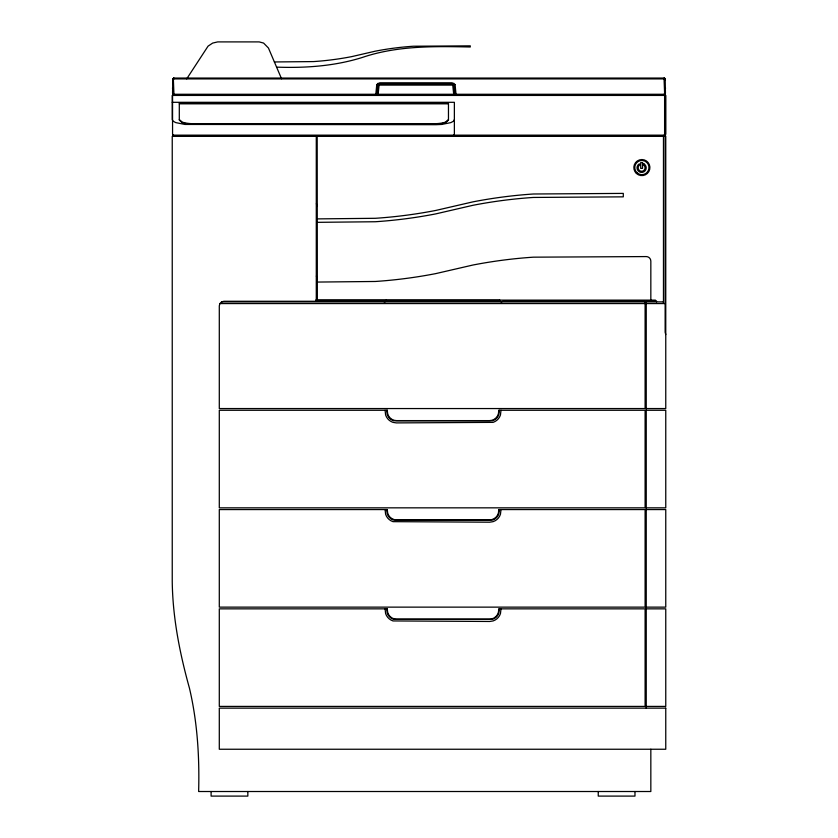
<?xml version="1.0" encoding="UTF-8"?>
<svg xmlns="http://www.w3.org/2000/svg" width="838" height="838" viewBox="0 0 838 838"><rect width="100%" height="100%" fill="white"/><g stroke="black" fill="none" stroke-linecap="round" stroke-linejoin="round"><path stroke-width="1.26" d="M172.555 88.88L172.555 87.728M172.555 80.05L173.539 78.07L174.534 78.06L663.466 78.06L664.607 78.081L664.607 78.95M385.082 301.889L382.788 301.271L223.893 301.271L221.599 301.889L219.912 303.566L219.294 305.86L219.294 408.556L645.103 408.556L645.103 301.271L503.292 301.271L500.998 301.889M456.092 95.113L455.065 84.523L452.08 82.794L379.761 82.794L376.775 84.523L375.738 95.113M498.704 301.271L499.857 300.13M663.466 303.199L663.466 136.311L665.445 135.159L665.76 134.017L665.76 95.427L172.24 95.427L172.24 119.645L173.141 121.206L175.75 122.61L184.936 124.443L436.011 124.694L441.689 124.443L450.865 122.61L453.473 121.206L454.374 119.645M379.185 84.25L378.032 95.113M664.031 95.113L664.607 93.123L664.031 78.06M664.031 136.007L664.607 134.017L664.607 95.427M173.969 78.06L173.393 80.039L173.969 95.113M453.798 83.255L453.222 84.25L378.608 84.25L378.032 83.255M448.466 119.572L445.575 122.055A14.749 3.907 0 0 1 433.424 123.731L194.343 123.731A14.749 3.907 0 0 1 182.192 122.055L179.301 119.572M186.696 78.877L208.075 46.132L212.684 43.073L217.712 41.9L259.183 41.9L263.593 43.073L268.443 48.017L281.558 78.782M378.766 84.25L377.77 86.241L377.77 93.123L376.775 95.113M376.157 95.113L377.152 93.123L377.498 84.942L379.761 83.643L452.08 83.643L454.332 84.942L454.678 93.123L455.673 95.113M664.461 95.113L665.445 93.123L665.183 78.908L172.817 78.908L172.555 93.123L173.539 95.113M664.461 136.007L665.445 134.017L665.445 95.427M455.065 84.523L454.07 85.099L377.77 85.099L376.775 84.523M452.08 136.311L453.222 136.007L454.374 134.017L454.374 102.309L172.24 102.309M173.539 78.07L173.393 78.95M274.393 61.96L313.538 61.583A307.127 307.127 0 0 0 351.761 56.617L375.225 51.191A307.127 307.127 0 0 1 413.448 46.226L470.265 45.849L470.265 46.991C434.115 46.237 396.971 45.64 362.278 57.466C334.624 66.139 305.42 68.171 276.592 67.134M665.445 87.728L665.445 88.88M172.555 94.275L665.445 94.275M173.393 95.113L664.607 95.113M179.301 103.818L448.466 103.818M172.555 135.159L665.445 135.159M173.393 136.007L664.607 136.007M316.858 218.896L375.309 218.299A485.956 485.956 0 0 0 435.781 210.443L472.925 201.864A485.956 485.956 0 0 1 533.397 193.997L623.294 193.4L623.294 196.846L533.397 197.443A485.956 485.956 0 0 0 472.925 205.3L435.781 213.889A485.956 485.956 0 0 1 375.309 221.745L316.858 222.342M316.858 282.071L375.309 281.474A485.956 485.956 0 0 0 435.781 273.607L472.925 265.028A485.956 485.956 0 0 1 533.397 257.172L646.245 256.575A4.588 4.588 0 0 1 650.833 261.163L650.833 300.13M316.282 136.311L316.282 300.13L655.431 300.13L656.573 301.889M499.28 300.276L316.858 300.276L316.701 136.311M316.282 300.13L316.858 300.695L498.861 300.695M656.573 301.271L646.245 301.271L646.245 708.141M221.599 301.889L645.103 301.889M646.245 301.889L663.466 301.889M219.912 303.566L645.103 303.566M646.245 303.566L665.142 303.566M646.119 408.556L665.76 408.556L665.76 136.311L172.24 136.311L172.24 581.499C172.691 617.7 179.782 653.431 189.461 688.218C197.391 722.01 199.57 756.882 198.637 791.512L650.833 791.512L650.833 749.245M646.119 410.274L665.76 410.274L665.76 507.838L646.119 507.838M646.119 509.567L665.76 509.567L665.76 607.131L646.119 607.131M646.119 608.849L665.76 608.849L665.76 706.413L646.119 706.413M386.224 300.13L387.376 301.271M315.706 300.13L316.858 301.271M173.581 136.007L172.555 134.017L172.555 95.427M664.461 78.07L665.445 80.05M453.075 84.25L454.07 86.241L454.07 93.123L455.065 95.113M173.55 135.159L173.979 136.007M452.656 84.25L453.798 95.113M665.76 334.561L665.142 332.267L665.142 136.311M634.974 791.512L634.974 796.1L598.248 796.1L598.248 791.512M500.998 410.274L500.464 414.978A11.502 11.502 0 0 1 493.079 422.373L396.374 422.907L393.001 422.373A11.502 11.502 0 0 1 385.616 414.978L385.082 410.274M500.998 509.567L500.464 514.27A11.502 11.502 0 0 1 493.079 521.655L489.706 522.189L393.001 521.655A11.502 11.502 0 0 1 385.616 514.27L385.082 509.567M500.998 608.849L500.464 613.552A11.502 11.502 0 0 1 493.079 620.937L489.706 621.471L393.001 620.937A11.502 11.502 0 0 1 385.616 613.552L385.082 608.849M499.322 410.274L498.851 414.454A9.805 9.805 0 0 1 492.555 420.749L393.525 420.749A9.805 9.805 0 0 1 387.229 414.454L386.758 410.274M499.322 509.567L498.851 513.746A9.805 9.805 0 0 1 492.555 520.042L393.525 520.042A9.805 9.805 0 0 1 387.229 513.746L386.758 509.567M499.322 608.849L498.851 613.028A9.805 9.805 0 0 1 492.555 619.324L393.525 619.324A9.805 9.805 0 0 1 387.229 613.028L386.758 608.849M316.858 136.311L316.858 300.695M247.839 791.512L247.839 796.1L211.103 796.1L211.103 791.512M316.408 275.985A9.187 9.187 0 0 1 316.858 278.824M316.408 203.676A9.187 9.187 0 0 1 316.858 206.515M442.307 123.5A14.749 3.907 0 0 0 445.575 122.61L448.466 120.127L448.466 103.263L179.301 103.263L179.301 120.127L182.192 122.61A14.749 3.907 0 0 0 185.46 123.5M437.059 124.171A14.749 3.907 0 0 1 433.424 124.286L194.343 124.286A14.749 3.907 0 0 1 190.708 124.171M643.909 163.85L643.333 164.845A3.446 3.446 0 0 1 644.254 170.041A3.446 3.446 0 0 1 638.975 170.041A3.446 3.446 0 0 1 639.897 164.845L639.321 163.85A4.588 4.588 0 0 0 638.095 170.784A4.588 4.588 0 0 0 645.134 170.784A4.588 4.588 0 0 0 643.909 163.85M642.537 162.624L640.693 162.624L640.693 168.365L642.537 168.365L642.537 162.624M387.376 410.274L219.294 410.274L219.294 507.838L645.103 507.838L645.103 410.274L498.704 410.274L498.704 411.427A9.187 9.187 0 0 1 489.518 420.613L396.563 420.613A9.187 9.187 0 0 1 387.376 411.427L387.376 410.274M387.376 509.567L219.294 509.567L219.294 607.131L645.103 607.131L645.103 509.567L498.704 509.567L498.704 510.709A9.187 9.187 0 0 1 489.518 519.895L396.563 519.895A9.187 9.187 0 0 1 387.376 510.709L387.376 509.567M387.376 608.849L219.294 608.849L219.294 706.413L645.103 706.413L645.103 608.849L498.704 608.849L498.704 610.001A9.187 9.187 0 0 1 489.518 619.177L396.563 619.177A9.187 9.187 0 0 1 387.376 610.001L387.376 608.849M665.76 708.141L219.294 708.141L219.294 749.245L665.76 749.245L665.76 708.141M636.398 173.456A8.034 8.034 0 0 0 649.701 169.37A8.034 8.034 0 0 0 639.52 159.89A8.034 8.034 0 0 0 636.398 173.456M637.027 172.785A7.113 7.113 0 0 0 648.811 169.161A7.113 7.113 0 0 0 639.782 160.77A7.113 7.113 0 0 0 637.027 172.785"/></g></svg>
